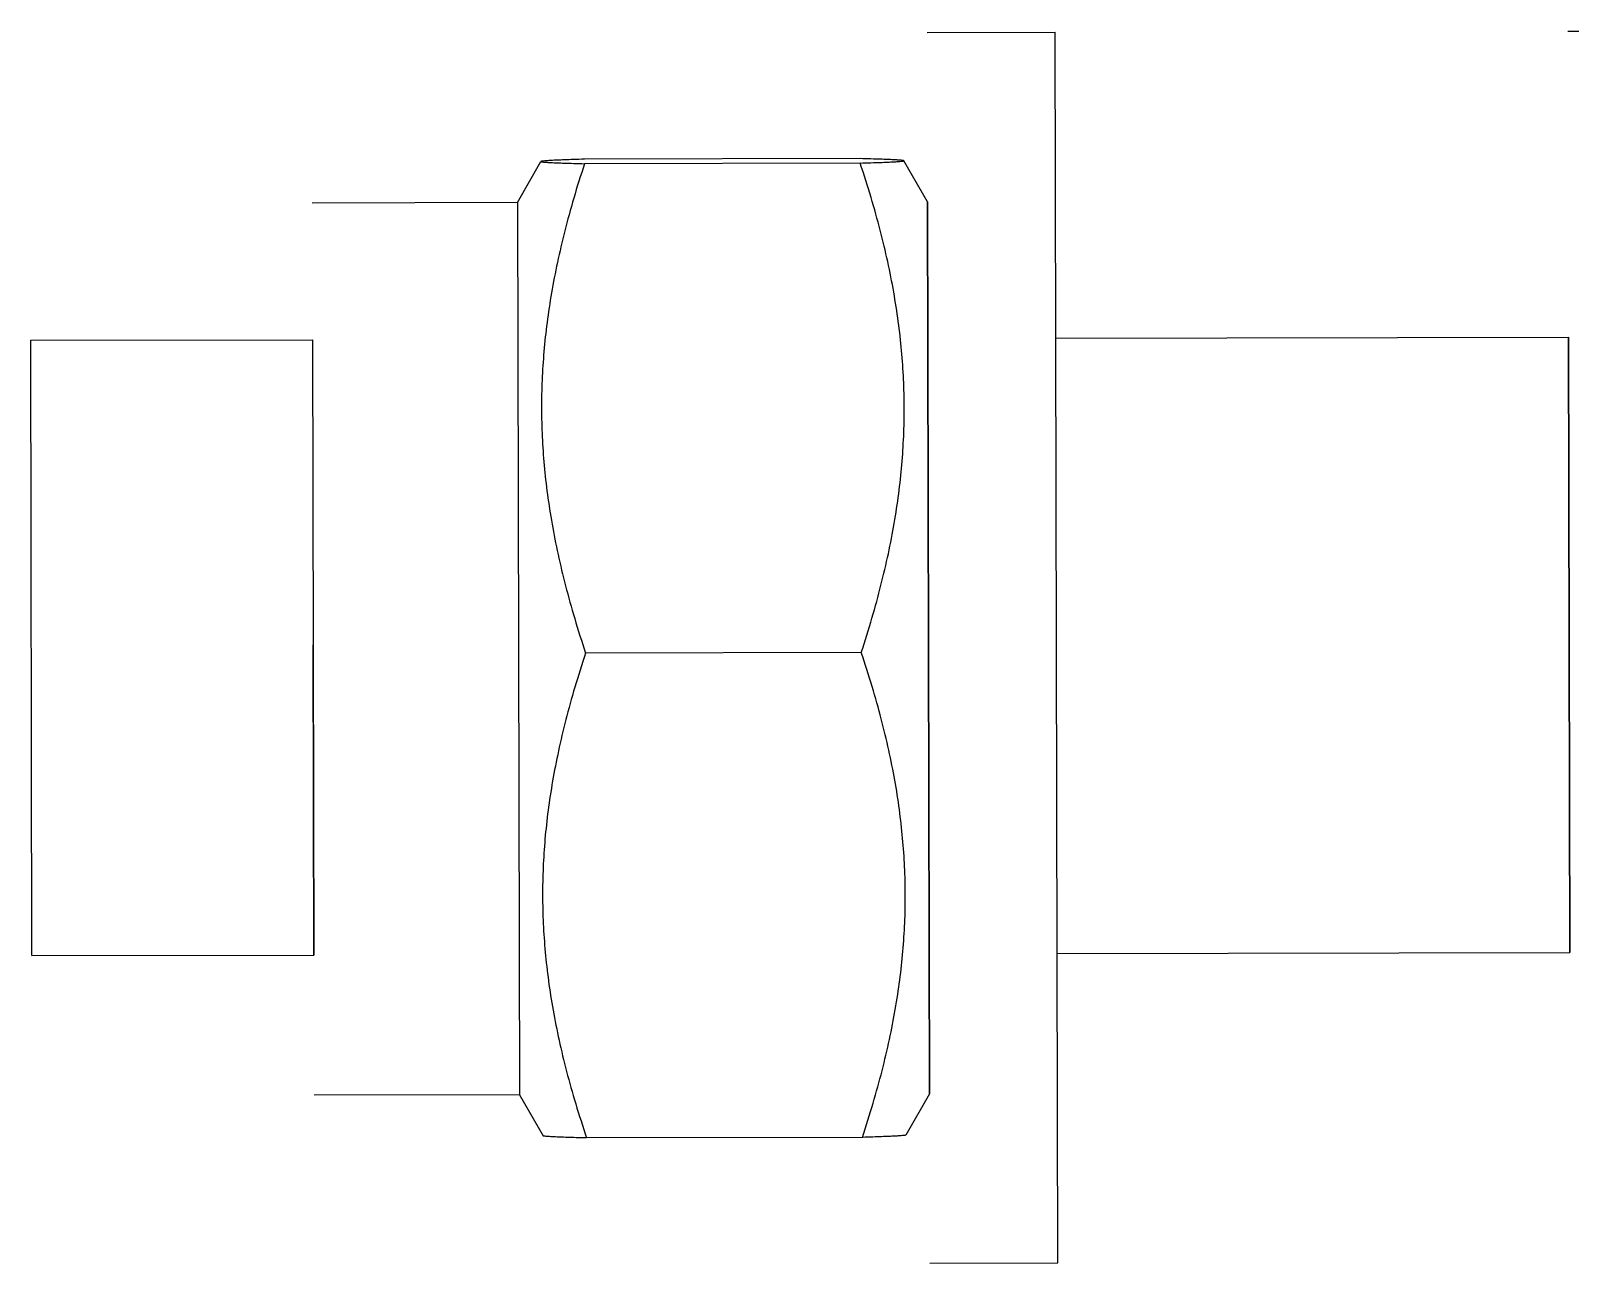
# Model space of a CAD drawing. Extents: x -3873 to 164127, y 7129 to 96529.
# Drawn here: x 85407.83 to 85437.86, y 51330.73 to 51354.76 of the extents above; entities that cross this region are included whole.
import ezdxf

# ---------------------------------------------------------------- set-up
doc = ezdxf.new("R2010")
doc.units = 0
doc.layers.get('0').update_dxf_attribs({"linetype": 'CONTINUOUS'})
doc.layers.add('KROMEKA', color=1, linetype='CONTINUOUS')

# ---------------------------------------------------------------- blocks, each defined once
blk = doc.blocks.new('drop-GS-double')
for p, q in [((-324.46, 480.835), (-312.46, 480.835)), ((-324.46, 480.835), (-324.46, 475.333)), ((-312.46, 480.835), (-312.46, 475.337)), ((-327.195, 471.332), (-327.196, 475.332)), ((-312.46, 475.337), (-324.46, 475.333)), ((-324.46, 475.333), (-318.41, 475.335)), ((-309.795, 471.338), (-309.796, 475.338)), ((-327.195, 471.332), (-327.995, 470.87)), ((-309.795, 471.338), (-327.195, 471.332)), ((-309.795, 471.338), (-308.994, 470.876)), ((-328.036, 464.642), (-328.038, 470.022)), ((-318.58, 464.645), (-318.581, 470.024)), ((-309.036, 464.648), (-309.038, 470.027)), ((-308.95, 464.648), (-308.951, 470.027)), ((-327.192, 463.332), (-327.993, 463.794)), ((-309.792, 463.338), (-308.992, 463.8)), ((-330.492, 463.331), (-330.492, 460.831)), ((-309.792, 463.338), (-327.192, 463.332)), ((-327.192, 463.332), (-309.792, 463.338)), ((-306.492, 463.339), (-306.492, 460.839)), ((-330.492, 460.831), (-306.492, 460.839)), ((-324.46, 460.833), (-324.46, 450.833)), ((-312.46, 460.837), (-312.46, 450.837)), ((-312.46, 450.837), (-324.46, 450.833)), ((-324.46, 450.833), (-312.46, 450.837)), ((-306.489, 450.839), (-306.488, 448.339))]:
    blk.add_line(p, q)
for points, weights in [([(-318.581, 470.024), (-323.31, 471.606), (-328.038, 470.022)], [1, 1.15470053838, 1]), ([(-328.038, 470.022), (-328.015, 470.858), (-327.995, 470.87)], [1, 1.07620854419, 1.07733341681]), ([(-309.038, 470.027), (-313.81, 471.609), (-318.581, 470.024)], [1, 1.15470053838, 1]), ([(-308.951, 470.027), (-308.995, 471.611), (-309.038, 470.027)], [1, 1.15470053838, 1]), ([(-328.036, 464.642), (-323.307, 463.06), (-318.58, 464.645)], [1, 1.15470053838, 1]), ([(-327.993, 463.794), (-328.013, 463.805), (-328.036, 464.642)], [1.07733339198, 1.07620770336, 1]), ([(-318.58, 464.645), (-313.808, 463.063), (-309.036, 464.648)], [1, 1.15470053838, 1]), ([(-309.036, 464.648), (-308.993, 463.065), (-308.95, 464.648)], [1, 1.15470053838, 1])]:
    blk.add_rational_spline(points, weights, degree=2)
blk = doc.blocks.new('g-cl-drop-gs-double')
blk.add_blockref('drop-GS-double', (2633.593, 1448.894))

msp = doc.modelspace()

# ---------------------------------------------------------------- block references
at = {"layer": 'KROMEKA', "rotation": 90.10840459875308}
msp.add_blockref('g-cl-drop-gs-double', (87341.944, 49031.249, -15419981.603), dxfattribs=at)

doc.saveas('drawing.dxf')
